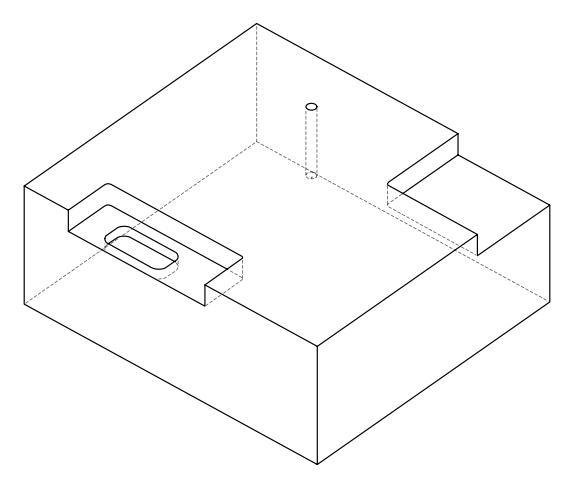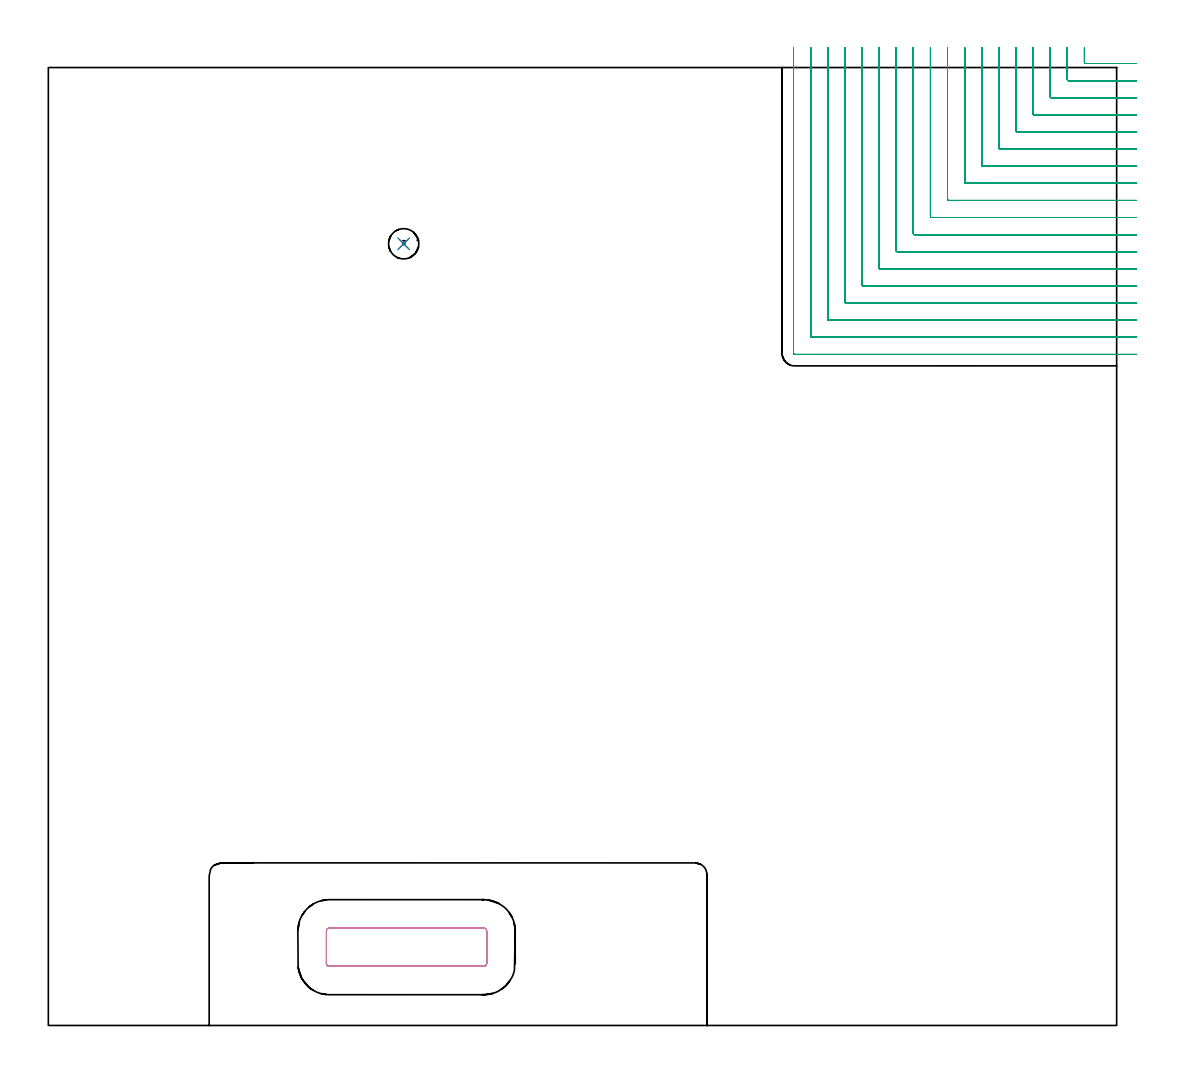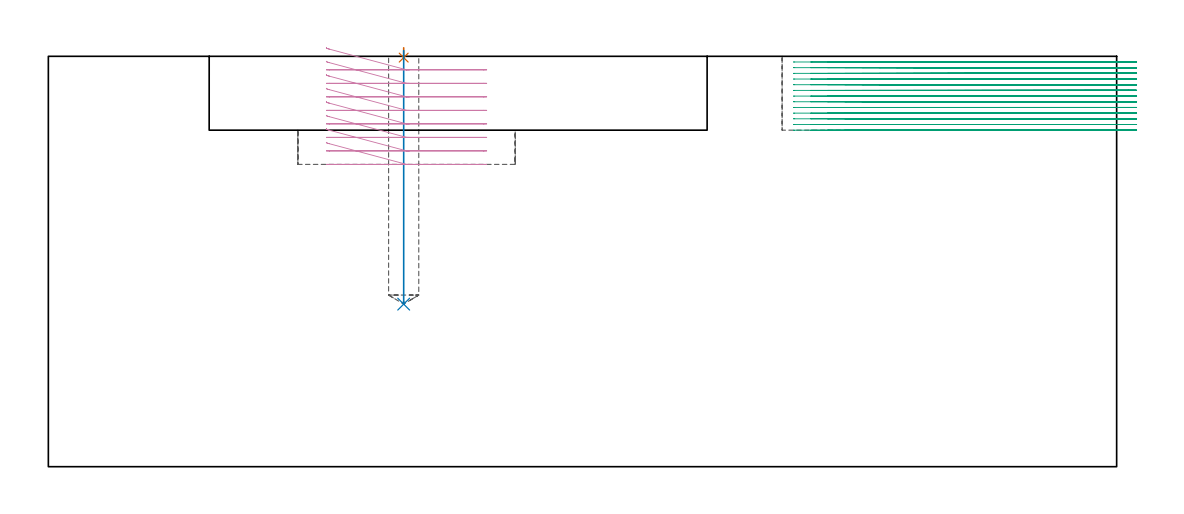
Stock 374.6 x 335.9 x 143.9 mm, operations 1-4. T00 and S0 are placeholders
(PLAN: 5 operations, 4 tool changes, 154.8 min)
(1 SPOT_DRILL | STEP1POCKET | NXT0321_9005460120000 | 0.03 min | 3 mm3)
(2 DRILL_BLIND_HOLE_INTO_CENTER | STEP1POCKET | UGT0301_501 | 0.36 min | 7449 mm3)
(3 MILL_CORNER_NOTCH_RECTANGULAR | CORNER_NOTCH_RECTANGULAR | NXT0201_009 | Follow Part, ap 2, ae 75% | 64.89 min | 317684 mm3)
(4 MILL_RECTANGULAR_POCKET | POCKET_RECTANGULAR_STRAIGHT | UGT0201_104 | Follow Part, ap 5, ae 75% | 3.2 min | 92270 mm3)
(5 MILL_SLOT | SLOT_PARTIAL_RECTANGULAR | NXT0201_009 | Follow Part, ap 2, ae 75% | 86.37 min | 194511 mm3)
(TOOL NXT0321_9005460120000 | NC Spot Drill, 142deg, 12mm, Carbide, Uncoated | D12 PA142 FL30 Z2)
(TOOL UGT0301_501 | Carbide Drill 10.6 mm | D10.6 PA118 FL87 Z2)
(TOOL NXT0201_009 | ENDMILL 8mm [2P460-0800-NA 1630] | D8 FL26 Z6)
(TOOL UGT0201_104 | End Mill 20 mm | D20 FL22 Z2)
(OP 1 SPOT_DRILL)
G17 G21 G94 G90
T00 M6
G54
G17 G0 G90 X124.6 Y274.1 S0 M3
G43 Z153.9 H0
G94 G81 G98 Z143.444 F250. R146.9
G80
M5
M2
(OP 2 DRILL_BLIND_HOLE_INTO_CENTER)
G17 G21 G94 G90
T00 M6
G54
G17 G0 G90 X124.6 Y274.1 S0 M3
G43 Z153.9 H0
G94 G81 G98 Z57. F250. R145.9
G80
M5
M2
(OP 3 MILL_CORNER_NOTCH_RECTANGULAR)
G17 G21 G94 G90
T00 M6
G54
G17 G0 G90 X363.3 Y342.9 S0 M3
G43 Z153.9 H1
Z141.908
G94 G1 Y339.9 F250.
Y337.694 F500.
G3 X363.694 Y337.3 R0.4
G1 X378.347
X381.347 F250.
G0 Z153.9
X357.3 Y342.9
Z141.908
G1 Y339.9
Y331.694 F500.
G3 X357.694 Y331.3 R0.4
G1 X378.6
X381.6 F250.
G0 Z153.9
X351.3 Y342.9
Z141.908
G1 Y339.9
Y325.694 F500.
G3 X351.694 Y325.3 R0.4
G1 X378.6
X381.6 F250.
G0 Z153.9
X345.3 Y342.9
Z141.908
G1 Y339.9
Y319.694 F500.
G3 X345.694 Y319.3 R0.4
G1 X378.6
X381.6 F250.
G0 Z153.9
X339.3 Y342.9
Z141.908
G1 Y339.9
Y313.694 F500.
G3 X339.694 Y313.3 R0.4
G1 X378.6
X381.6 F250.
G0 Z153.9
X333.3 Y342.9
Z141.908
G1 Y339.9
Y307.695 F500.
G3 X333.695 Y307.3 R0.4
G1 X378.6
X381.6 F250.
G0 Z153.9
X327.3 Y342.9
Z141.908
G1 Y339.9
Y301.695 F500.
G3 X327.695 Y301.3 R0.4
G1 X378.6
X381.6 F250.
G0 Z153.9
X321.3 Y342.9
Z141.908
G1 Y339.9
Y295.695 F500.
G3 X321.695 Y295.3 R0.4
G1 X378.6
X381.6 F250.
G0 Z153.9
X315.3 Y342.9
Z141.908
G1 Y339.9
Y289.695 F500.
G3 X315.695 Y289.3 R0.4
G1 X378.6
X381.6 F250.
G0 Z153.9
X309.3 Y342.9
Z141.908
G1 Y339.9
Y283.696 F500.
G3 X309.696 Y283.3 R0.4
G1 X378.6
X381.6 F250.
G0 Z153.9
X303.3 Y342.9
Z141.908
G1 Y339.9
Y277.696 F500.
G3 X303.696 Y277.3 R0.4
G1 X378.6
X381.6 F250.
G0 Z153.9
X297.3 Y342.9
Z141.908
G1 Y339.9
Y271.696 F500.
G3 X297.696 Y271.3 R0.4
G1 X378.6
X381.6 F250.
G0 Z153.9
X291.3 Y342.9
Z141.908
G1 Y339.9
Y265.696 F500.
G3 X291.696 Y265.3 R0.4
G1 X378.6
X381.6 F250.
G0 Z153.9
X285.3 Y342.9
Z141.908
G1 Y339.9
Y259.696 F500.
G3 X285.696 Y259.3 R0.4
G1 X378.6
X381.6 F250.
G0 Z153.9
X279.3 Y342.9
Z141.908
G1 Y339.9
Y253.697 F500.
G3 X279.697 Y253.3 R0.4
G1 X378.6
X381.6 F250.
G0 Z153.9
X273.3 Y342.9
Z141.908
G1 Y339.9
Y247.697 F500.
G3 X273.697 Y247.3 R0.4
G1 X378.6
X381.6 F250.
G0 Z153.9
X267.3 Y342.9
Z141.908
G1 Y339.9
Y241.697 F500.
G3 X267.697 Y241.3 R0.4
G1 X378.6
X381.6 F250.
G0 Z153.9
X261.3 Y342.9
Z141.908
G1 Y339.9
Y235.697 F500.
G3 X261.697 Y235.3 R0.4
G1 X378.6
X381.6 F250.
G0 Z153.9
X363.3 Y342.9
Z139.915
G1 Y339.9
Y337.694 F500.
G3 X363.694 Y337.3 R0.4
G1 X378.347
X381.347 F250.
G0 Z153.9
X357.3 Y342.9
Z139.915
G1 Y339.9
Y331.694 F500.
G3 X357.694 Y331.3 R0.4
G1 X378.6
X381.6 F250.
G0 Z153.9
X351.3 Y342.9
Z139.915
G1 Y339.9
Y325.694 F500.
G3 X351.694 Y325.3 R0.4
G1 X378.6
X381.6 F250.
G0 Z153.9
X345.3 Y342.9
Z139.915
G1 Y339.9
Y319.694 F500.
G3 X345.694 Y319.3 R0.4
G1 X378.6
X381.6 F250.
G0 Z153.9
X339.3 Y342.9
Z139.915
G1 Y339.9
Y313.695 F500.
G3 X339.695 Y313.3 R0.4
G1 X378.6
X381.6 F250.
G0 Z153.9
X333.3 Y342.9
Z139.915
G1 Y339.9
Y307.695 F500.
G3 X333.695 Y307.3 R0.4
G1 X378.6
X381.6 F250.
G0 Z153.9
X327.3 Y342.9
Z139.915
G1 Y339.9
Y301.695 F500.
G3 X327.695 Y301.3 R0.4
G1 X378.6
X381.6 F250.
G0 Z153.9
X321.3 Y342.9
Z139.915
G1 Y339.9
Y295.695 F500.
G3 X321.695 Y295.3 R0.4
G1 X378.6
X381.6 F250.
G0 Z153.9
X315.3 Y342.9
Z139.915
G1 Y339.9
Y289.695 F500.
G3 X315.695 Y289.3 R0.4
G1 X378.6
X381.6 F250.
G0 Z153.9
X309.3 Y342.9
Z139.915
G1 Y339.9
Y283.696 F500.
G3 X309.696 Y283.3 R0.4
G1 X378.6
X381.6 F250.
G0 Z153.9
X303.3 Y342.9
Z139.915
G1 Y339.9
Y277.696 F500.
G3 X303.696 Y277.3 R0.4
G1 X378.6
X381.6 F250.
G0 Z153.9
X297.3 Y342.9
Z139.915
G1 Y339.9
Y271.696 F500.
G3 X297.696 Y271.3 R0.4
G1 X378.6
X381.6 F250.
G0 Z153.9
X291.3 Y342.9
Z139.915
G1 Y339.9
Y265.696 F500.
G3 X291.696 Y265.3 R0.4
G1 X378.6
X381.6 F250.
G0 Z153.9
X285.3 Y342.9
Z139.915
G1 Y339.9
Y259.697 F500.
G3 X285.697 Y259.3 R0.4
G1 X378.6
X381.6 F250.
G0 Z153.9
X279.3 Y342.9
Z139.915
G1 Y339.9
Y253.697 F500.
G3 X279.697 Y253.3 R0.4
G1 X378.6
X381.6 F250.
G0 Z153.9
X273.3 Y342.9
Z139.915
G1 Y339.9
Y247.697 F500.
G3 X273.697 Y247.3 R0.4
G1 X378.6
X381.6 F250.
G0 Z153.9
X267.3 Y342.9
Z139.915
G1 Y339.9
Y241.697 F500.
G3 X267.697 Y241.3 R0.4
G1 X378.6
X381.6 F250.
G0 Z153.9
X261.3 Y342.9
Z139.915
G1 Y339.9
Y235.697 F500.
G3 X261.697 Y235.3 R0.4
G1 X378.6
X381.6 F250.
G0 Z153.9
X363.3 Y342.9
Z137.923
G1 Y339.9
Y337.694 F500.
G3 X363.694 Y337.3 R0.4
G1 X378.347
X381.347 F250.
G0 Z153.9
X357.3 Y342.9
Z137.923
G1 Y339.9
Y331.694 F500.
G3 X357.694 Y331.3 R0.4
G1 X378.6
X381.6 F250.
G0 Z153.9
X351.3 Y342.9
Z137.923
G1 Y339.9
Y325.694 F500.
G3 X351.694 Y325.3 R0.4
G1 X378.6
X381.6 F250.
G0 Z153.9
X345.3 Y342.9
Z137.923
G1 Y339.9
Y319.694 F500.
G3 X345.694 Y319.3 R0.4
G1 X378.6
X381.6 F250.
G0 Z153.9
X339.3 Y342.9
Z137.923
G1 Y339.9
Y313.695 F500.
G3 X339.695 Y313.3 R0.4
G1 X378.6
X381.6 F250.
G0 Z153.9
X333.3 Y342.9
Z137.923
G1 Y339.9
Y307.695 F500.
G3 X333.695 Y307.3 R0.4
G1 X378.6
X381.6 F250.
G0 Z153.9
X327.3 Y342.9
Z137.923
G1 Y339.9
Y301.695 F500.
G3 X327.695 Y301.3 R0.4
G1 X378.6
X381.6 F250.
G0 Z153.9
X321.3 Y342.9
Z137.923
G1 Y339.9
Y295.695 F500.
G3 X321.695 Y295.3 R0.4
G1 X378.6
X381.6 F250.
G0 Z153.9
X315.3 Y342.9
Z137.923
G1 Y339.9
Y289.695 F500.
G3 X315.695 Y289.3 R0.4
G1 X378.6
X381.6 F250.
G0 Z153.9
X309.3 Y342.9
Z137.923
G1 Y339.9
Y283.696 F500.
G3 X309.696 Y283.3 R0.4
G1 X378.6
X381.6 F250.
G0 Z153.9
X303.3 Y342.9
Z137.923
G1 Y339.9
Y277.696 F500.
G3 X303.696 Y277.3 R0.4
G1 X378.6
X381.6 F250.
G0 Z153.9
X297.3 Y342.9
Z137.923
G1 Y339.9
Y271.696 F500.
G3 X297.696 Y271.3 R0.4
G1 X378.6
X381.6 F250.
G0 Z153.9
X291.3 Y342.9
Z137.923
G1 Y339.9
Y265.696 F500.
G3 X291.696 Y265.3 R0.4
G1 X378.6
X381.6 F250.
G0 Z153.9
X285.3 Y342.9
Z137.923
G1 Y339.9
Y259.697 F500.
G3 X285.697 Y259.3 R0.4
G1 X378.6
X381.6 F250.
G0 Z153.9
X279.3 Y342.9
Z137.923
G1 Y339.9
Y253.697 F500.
G3 X279.697 Y253.3 R0.4
G1 X378.6
X381.6 F250.
G0 Z153.9
X273.3 Y342.9
Z137.923
G1 Y339.9
Y247.697 F500.
G3 X273.697 Y247.3 R0.4
G1 X378.6
X381.6 F250.
G0 Z153.9
X267.3 Y342.9
Z137.923
G1 Y339.9
Y241.697 F500.
G3 X267.697 Y241.3 R0.4
G1 X378.6
X381.6 F250.
G0 Z153.9
X261.3 Y342.9
Z137.923
G1 Y339.9
Y235.697 F500.
G3 X261.697 Y235.3 R0.4
G1 X378.6
X381.6 F250.
G0 Z153.9
X363.3 Y342.9
Z135.931
G1 Y339.9
Y337.694 F500.
G3 X363.694 Y337.3 R0.4
G1 X378.347
X381.347 F250.
G0 Z153.9
X357.3 Y342.9
Z135.931
G1 Y339.9
Y331.694 F500.
G3 X357.694 Y331.3 R0.4
G1 X378.6
X381.6 F250.
G0 Z153.9
X351.3 Y342.9
Z135.931
G1 Y339.9
Y325.694 F500.
G3 X351.694 Y325.3 R0.4
G1 X378.6
X381.6 F250.
G0 Z153.9
X345.3 Y342.9
Z135.931
G1 Y339.9
Y319.694 F500.
G3 X345.694 Y319.3 R0.4
G1 X378.6
X381.6 F250.
G0 Z153.9
X339.3 Y342.9
Z135.931
G1 Y339.9
Y313.695 F500.
G3 X339.695 Y313.3 R0.4
G1 X378.6
X381.6 F250.
G0 Z153.9
X333.3 Y342.9
Z135.931
G1 Y339.9
Y307.695 F500.
G3 X333.695 Y307.3 R0.4
G1 X378.6
X381.6 F250.
G0 Z153.9
X327.3 Y342.9
Z135.931
G1 Y339.9
Y301.695 F500.
G3 X327.695 Y301.3 R0.4
G1 X378.6
X381.6 F250.
G0 Z153.9
X321.3 Y342.9
Z135.931
G1 Y339.9
Y295.695 F500.
G3 X321.695 Y295.3 R0.4
G1 X378.6
X381.6 F250.
G0 Z153.9
X315.3 Y342.9
Z135.931
G1 Y339.9
Y289.695 F500.
G3 X315.695 Y289.3 R0.4
G1 X378.6
X381.6 F250.
G0 Z153.9
X309.3 Y342.9
Z135.931
G1 Y339.9
Y283.696 F500.
G3 X309.696 Y283.3 R0.4
G1 X378.6
X381.6 F250.
G0 Z153.9
X303.3 Y342.9
Z135.931
G1 Y339.9
Y277.696 F500.
G3 X303.696 Y277.3 R0.4
G1 X378.6
X381.6 F250.
G0 Z153.9
X297.3 Y342.9
Z135.931
G1 Y339.9
Y271.696 F500.
G3 X297.696 Y271.3 R0.4
G1 X378.6
X381.6 F250.
G0 Z153.9
X291.3 Y342.9
Z135.931
G1 Y339.9
Y265.696 F500.
G3 X291.696 Y265.3 R0.4
G1 X378.6
X381.6 F250.
G0 Z153.9
X285.3 Y342.9
Z135.931
G1 Y339.9
Y259.697 F500.
G3 X285.697 Y259.3 R0.4
G1 X378.6
X381.6 F250.
G0 Z153.9
X279.3 Y342.9
Z135.931
G1 Y339.9
Y253.697 F500.
G3 X279.697 Y253.3 R0.4
G1 X378.6
X381.6 F250.
G0 Z153.9
X273.3 Y342.9
Z135.931
G1 Y339.9
Y247.697 F500.
G3 X273.697 Y247.3 R0.4
G1 X378.6
X381.6 F250.
G0 Z153.9
X267.3 Y342.9
Z135.931
G1 Y339.9
Y241.697 F500.
G3 X267.697 Y241.3 R0.4
G1 X378.6
X381.6 F250.
G0 Z153.9
X261.3 Y342.9
Z135.931
G1 Y339.9
Y235.697 F500.
G3 X261.697 Y235.3 R0.4
G1 X378.6
X381.6 F250.
G0 Z153.9
X363.3 Y342.9
Z133.938
G1 Y339.9
Y337.694 F500.
G3 X363.694 Y337.3 R0.4
G1 X378.347
X381.347 F250.
G0 Z153.9
X357.3 Y342.9
Z133.938
G1 Y339.9
Y331.694 F500.
G3 X357.694 Y331.3 R0.4
G1 X378.6
X381.6 F250.
G0 Z153.9
X351.3 Y342.9
Z133.938
G1 Y339.9
Y325.694 F500.
G3 X351.694 Y325.3 R0.4
G1 X378.6
X381.6 F250.
G0 Z153.9
X345.3 Y342.9
Z133.938
G1 Y339.9
Y319.694 F500.
G3 X345.694 Y319.3 R0.4
G1 X378.6
X381.6 F250.
G0 Z153.9
X339.3 Y342.9
Z133.938
G1 Y339.9
Y313.695 F500.
G3 X339.695 Y313.3 R0.4
G1 X378.6
X381.6 F250.
G0 Z153.9
X333.3 Y342.9
Z133.938
G1 Y339.9
Y307.695 F500.
G3 X333.695 Y307.3 R0.4
G1 X378.6
X381.6 F250.
G0 Z153.9
X327.3 Y342.9
Z133.938
G1 Y339.9
Y301.695 F500.
G3 X327.695 Y301.3 R0.4
G1 X378.6
X381.6 F250.
G0 Z153.9
X321.3 Y342.9
Z133.938
G1 Y339.9
Y295.695 F500.
G3 X321.695 Y295.3 R0.4
G1 X378.6
X381.6 F250.
G0 Z153.9
X315.3 Y342.9
Z133.938
G1 Y339.9
Y289.695 F500.
G3 X315.695 Y289.3 R0.4
G1 X378.6
X381.6 F250.
G0 Z153.9
X309.3 Y342.9
Z133.938
G1 Y339.9
Y283.696 F500.
G3 X309.696 Y283.3 R0.4
G1 X378.6
X381.6 F250.
G0 Z153.9
X303.3 Y342.9
Z133.938
G1 Y339.9
Y277.696 F500.
G3 X303.696 Y277.3 R0.4
G1 X378.6
X381.6 F250.
G0 Z153.9
X297.3 Y342.9
Z133.938
G1 Y339.9
Y271.696 F500.
G3 X297.696 Y271.3 R0.4
G1 X378.6
X381.6 F250.
G0 Z153.9
X291.3 Y342.9
Z133.938
G1 Y339.9
Y265.696 F500.
G3 X291.696 Y265.3 R0.4
G1 X378.6
X381.6 F250.
G0 Z153.9
X285.3 Y342.9
Z133.938
G1 Y339.9
Y259.697 F500.
G3 X285.697 Y259.3 R0.4
G1 X378.6
X381.6 F250.
G0 Z153.9
X279.3 Y342.9
Z133.938
G1 Y339.9
Y253.697 F500.
G3 X279.697 Y253.3 R0.4
G1 X378.6
X381.6 F250.
G0 Z153.9
X273.3 Y342.9
Z133.938
G1 Y339.9
Y247.697 F500.
G3 X273.697 Y247.3 R0.4
G1 X378.6
X381.6 F250.
G0 Z153.9
X267.3 Y342.9
Z133.938
G1 Y339.9
Y241.697 F500.
G3 X267.697 Y241.3 R0.4
G1 X378.6
X381.6 F250.
G0 Z153.9
X261.3 Y342.9
Z133.938
G1 Y339.9
Y235.697 F500.
G3 X261.697 Y235.3 R0.4
G1 X378.6
X381.6 F250.
G0 Z153.9
X363.3 Y342.9
Z131.946
G1 Y339.9
Y337.694 F500.
G3 X363.694 Y337.3 R0.4
G1 X378.347
X381.347 F250.
G0 Z153.9
X357.3 Y342.9
Z131.946
G1 Y339.9
Y331.694 F500.
G3 X357.694 Y331.3 R0.4
G1 X378.6
X381.6 F250.
G0 Z153.9
X351.3 Y342.9
Z131.946
G1 Y339.9
Y325.694 F500.
G3 X351.694 Y325.3 R0.4
G1 X378.6
X381.6 F250.
G0 Z153.9
X345.3 Y342.9
Z131.946
G1 Y339.9
Y319.694 F500.
G3 X345.694 Y319.3 R0.4
G1 X378.6
X381.6 F250.
G0 Z153.9
X339.3 Y342.9
Z131.946
G1 Y339.9
Y313.695 F500.
G3 X339.695 Y313.3 R0.4
G1 X378.6
X381.6 F250.
G0 Z153.9
X333.3 Y342.9
Z131.946
G1 Y339.9
Y307.695 F500.
G3 X333.695 Y307.3 R0.4
G1 X378.6
X381.6 F250.
G0 Z153.9
X327.3 Y342.9
Z131.946
G1 Y339.9
Y301.695 F500.
G3 X327.695 Y301.3 R0.4
G1 X378.6
X381.6 F250.
G0 Z153.9
X321.3 Y342.9
Z131.946
G1 Y339.9
Y295.695 F500.
G3 X321.695 Y295.3 R0.4
G1 X378.6
X381.6 F250.
G0 Z153.9
X315.3 Y342.9
Z131.946
G1 Y339.9
Y289.695 F500.
G3 X315.695 Y289.3 R0.4
G1 X378.6
X381.6 F250.
G0 Z153.9
X309.3 Y342.9
Z131.946
G1 Y339.9
Y283.696 F500.
G3 X309.696 Y283.3 R0.4
G1 X378.6
X381.6 F250.
G0 Z153.9
X303.3 Y342.9
Z131.946
G1 Y339.9
Y277.696 F500.
G3 X303.696 Y277.3 R0.4
G1 X378.6
X381.6 F250.
G0 Z153.9
X297.3 Y342.9
Z131.946
G1 Y339.9
Y271.696 F500.
G3 X297.696 Y271.3 R0.4
G1 X378.6
X381.6 F250.
G0 Z153.9
X291.3 Y342.9
Z131.946
G1 Y339.9
Y265.696 F500.
G3 X291.696 Y265.3 R0.4
G1 X378.6
X381.6 F250.
G0 Z153.9
X285.3 Y342.9
Z131.946
G1 Y339.9
Y259.697 F500.
G3 X285.697 Y259.3 R0.4
G1 X378.6
X381.6 F250.
G0 Z153.9
X279.3 Y342.9
Z131.946
G1 Y339.9
Y253.697 F500.
G3 X279.697 Y253.3 R0.4
G1 X378.6
X381.6 F250.
G0 Z153.9
X273.3 Y342.9
Z131.946
G1 Y339.9
Y247.697 F500.
G3 X273.697 Y247.3 R0.4
G1 X378.6
X381.6 F250.
G0 Z153.9
X267.3 Y342.9
Z131.946
G1 Y339.9
Y241.697 F500.
G3 X267.697 Y241.3 R0.4
G1 X378.6
X381.6 F250.
G0 Z153.9
X261.3 Y342.9
Z131.946
G1 Y339.9
Y235.697 F500.
G3 X261.697 Y235.3 R0.4
G1 X378.6
X381.6 F250.
G0 Z153.9
X363.3 Y342.9
Z129.954
G1 Y339.9
Y337.694 F500.
G3 X363.694 Y337.3 R0.4
G1 X378.347
X381.347 F250.
G0 Z153.9
X357.3 Y342.9
Z129.954
G1 Y339.9
Y331.694 F500.
G3 X357.694 Y331.3 R0.4
G1 X378.6
X381.6 F250.
G0 Z153.9
X351.3 Y342.9
Z129.954
G1 Y339.9
Y325.694 F500.
G3 X351.694 Y325.3 R0.4
G1 X378.6
X381.6 F250.
G0 Z153.9
X345.3 Y342.9
Z129.954
G1 Y339.9
Y319.694 F500.
G3 X345.694 Y319.3 R0.4
G1 X378.6
X381.6 F250.
G0 Z153.9
X339.3 Y342.9
Z129.954
G1 Y339.9
Y313.695 F500.
G3 X339.695 Y313.3 R0.4
G1 X378.6
X381.6 F250.
G0 Z153.9
X333.3 Y342.9
Z129.954
G1 Y339.9
Y307.695 F500.
G3 X333.695 Y307.3 R0.4
G1 X378.6
X381.6 F250.
G0 Z153.9
X327.3 Y342.9
Z129.954
G1 Y339.9
Y301.695 F500.
G3 X327.695 Y301.3 R0.4
G1 X378.6
X381.6 F250.
G0 Z153.9
X321.3 Y342.9
Z129.954
G1 Y339.9
Y295.695 F500.
G3 X321.695 Y295.3 R0.4
G1 X378.6
X381.6 F250.
G0 Z153.9
X315.3 Y342.9
Z129.954
G1 Y339.9
Y289.695 F500.
G3 X315.695 Y289.3 R0.4
G1 X378.6
X381.6 F250.
G0 Z153.9
X309.3 Y342.9
Z129.954
G1 Y339.9
Y283.696 F500.
G3 X309.696 Y283.3 R0.4
G1 X378.6
X381.6 F250.
G0 Z153.9
X303.3 Y342.9
Z129.954
G1 Y339.9
Y277.696 F500.
G3 X303.696 Y277.3 R0.4
G1 X378.6
X381.6 F250.
G0 Z153.9
X297.3 Y342.9
Z129.954
G1 Y339.9
Y271.696 F500.
G3 X297.696 Y271.3 R0.4
G1 X378.6
X381.6 F250.
G0 Z153.9
X291.3 Y342.9
Z129.954
G1 Y339.9
Y265.696 F500.
G3 X291.696 Y265.3 R0.4
G1 X378.6
X381.6 F250.
G0 Z153.9
X285.3 Y342.9
Z129.954
G1 Y339.9
Y259.697 F500.
G3 X285.697 Y259.3 R0.4
G1 X378.6
X381.6 F250.
G0 Z153.9
X279.3 Y342.9
Z129.954
G1 Y339.9
Y253.697 F500.
G3 X279.697 Y253.3 R0.4
G1 X378.6
X381.6 F250.
G0 Z153.9
X273.3 Y342.9
Z129.954
G1 Y339.9
Y247.697 F500.
G3 X273.697 Y247.3 R0.4
G1 X378.6
X381.6 F250.
G0 Z153.9
X267.3 Y342.9
Z129.954
G1 Y339.9
Y241.697 F500.
G3 X267.697 Y241.3 R0.4
G1 X378.6
X381.6 F250.
G0 Z153.9
X261.3 Y342.9
Z129.954
G1 Y339.9
Y235.697 F500.
G3 X261.697 Y235.3 R0.4
G1 X378.6
X381.6 F250.
G0 Z153.9
X363.3 Y342.9
Z127.962
G1 Y339.9
Y337.694 F500.
G3 X363.694 Y337.3 R0.4
G1 X378.347
X381.347 F250.
G0 Z153.9
X357.3 Y342.9
Z127.962
G1 Y339.9
Y331.694 F500.
G3 X357.694 Y331.3 R0.4
G1 X378.6
X381.6 F250.
G0 Z153.9
X351.3 Y342.9
Z127.962
G1 Y339.9
Y325.694 F500.
G3 X351.694 Y325.3 R0.4
G1 X378.6
X381.6 F250.
G0 Z153.9
X345.3 Y342.9
Z127.962
G1 Y339.9
Y319.694 F500.
G3 X345.694 Y319.3 R0.4
G1 X378.6
X381.6 F250.
G0 Z153.9
X339.3 Y342.9
Z127.962
G1 Y339.9
Y313.695 F500.
G3 X339.695 Y313.3 R0.4
G1 X378.6
X381.6 F250.
G0 Z153.9
X333.3 Y342.9
Z127.962
G1 Y339.9
Y307.695 F500.
G3 X333.695 Y307.3 R0.4
G1 X378.6
X381.6 F250.
G0 Z153.9
X327.3 Y342.9
Z127.962
G1 Y339.9
Y301.695 F500.
G3 X327.695 Y301.3 R0.4
G1 X378.6
X381.6 F250.
G0 Z153.9
X321.3 Y342.9
Z127.962
G1 Y339.9
Y295.695 F500.
G3 X321.695 Y295.3 R0.4
G1 X378.6
X381.6 F250.
G0 Z153.9
X315.3 Y342.9
Z127.962
G1 Y339.9
Y289.695 F500.
G3 X315.695 Y289.3 R0.4
G1 X378.6
X381.6 F250.
G0 Z153.9
X309.3 Y342.9
Z127.962
G1 Y339.9
Y283.696 F500.
G3 X309.696 Y283.3 R0.4
G1 X378.6
X381.6 F250.
G0 Z153.9
X303.3 Y342.9
Z127.962
G1 Y339.9
Y277.696 F500.
G3 X303.696 Y277.3 R0.4
G1 X378.6
X381.6 F250.
G0 Z153.9
X297.3 Y342.9
Z127.962
G1 Y339.9
Y271.696 F500.
G3 X297.696 Y271.3 R0.4
G1 X378.6
X381.6 F250.
G0 Z153.9
X291.3 Y342.9
Z127.962
G1 Y339.9
Y265.696 F500.
G3 X291.696 Y265.3 R0.4
G1 X378.6
X381.6 F250.
G0 Z153.9
X285.3 Y342.9
Z127.962
G1 Y339.9
Y259.697 F500.
G3 X285.697 Y259.3 R0.4
G1 X378.6
X381.6 F250.
G0 Z153.9
X279.3 Y342.9
Z127.962
G1 Y339.9
Y253.697 F500.
G3 X279.697 Y253.3 R0.4
G1 X378.6
X381.6 F250.
G0 Z153.9
X273.3 Y342.9
Z127.962
G1 Y339.9
Y247.697 F500.
G3 X273.697 Y247.3 R0.4
G1 X378.6
X381.6 F250.
G0 Z153.9
X267.3 Y342.9
Z127.962
G1 Y339.9
Y241.697 F500.
G3 X267.697 Y241.3 R0.4
G1 X378.6
X381.6 F250.
G0 Z153.9
X261.3 Y342.9
Z127.962
G1 Y339.9
Y235.697 F500.
G3 X261.697 Y235.3 R0.4
G1 X378.6
X381.6 F250.
G0 Z153.9
X363.3 Y342.9
Z125.969
G1 Y339.9
Y337.694 F500.
G3 X363.694 Y337.3 R0.4
G1 X378.347
X381.347 F250.
G0 Z153.9
X357.3 Y342.9
Z125.969
G1 Y339.9
Y331.694 F500.
G3 X357.694 Y331.3 R0.4
G1 X378.6
X381.6 F250.
G0 Z153.9
X351.3 Y342.9
Z125.969
G1 Y339.9
Y325.694 F500.
G3 X351.694 Y325.3 R0.4
G1 X378.6
X381.6 F250.
G0 Z153.9
X345.3 Y342.9
Z125.969
G1 Y339.9
Y319.694 F500.
G3 X345.694 Y319.3 R0.4
G1 X378.6
X381.6 F250.
G0 Z153.9
X339.3 Y342.9
Z125.969
G1 Y339.9
Y313.695 F500.
G3 X339.695 Y313.3 R0.4
G1 X378.6
X381.6 F250.
G0 Z153.9
X333.3 Y342.9
Z125.969
G1 Y339.9
Y307.695 F500.
G3 X333.695 Y307.3 R0.4
G1 X378.6
X381.6 F250.
G0 Z153.9
X327.3 Y342.9
Z125.969
G1 Y339.9
Y301.695 F500.
G3 X327.695 Y301.3 R0.4
G1 X378.6
X381.6 F250.
G0 Z153.9
X321.3 Y342.9
Z125.969
G1 Y339.9
Y295.695 F500.
G3 X321.695 Y295.3 R0.4
G1 X378.6
X381.6 F250.
G0 Z153.9
X315.3 Y342.9
Z125.969
G1 Y339.9
Y289.695 F500.
G3 X315.695 Y289.3 R0.4
G1 X378.6
X381.6 F250.
G0 Z153.9
X309.3 Y342.9
Z125.969
G1 Y339.9
Y283.696 F500.
G3 X309.696 Y283.3 R0.4
G1 X378.6
X381.6 F250.
G0 Z153.9
X303.3 Y342.9
Z125.969
G1 Y339.9
Y277.696 F500.
G3 X303.696 Y277.3 R0.4
G1 X378.6
X381.6 F250.
G0 Z153.9
X297.3 Y342.9
Z125.969
G1 Y339.9
Y271.696 F500.
G3 X297.696 Y271.3 R0.4
G1 X378.6
X381.6 F250.
G0 Z153.9
X291.3 Y342.9
Z125.969
G1 Y339.9
Y265.696 F500.
G3 X291.696 Y265.3 R0.4
G1 X378.6
X381.6 F250.
G0 Z153.9
X285.3 Y342.9
Z125.969
G1 Y339.9
Y259.697 F500.
G3 X285.697 Y259.3 R0.4
G1 X378.6
X381.6 F250.
G0 Z153.9
X279.3 Y342.9
Z125.969
G1 Y339.9
Y253.697 F500.
G3 X279.697 Y253.3 R0.4
G1 X378.6
X381.6 F250.
G0 Z153.9
X273.3 Y342.9
Z125.969
G1 Y339.9
Y247.697 F500.
G3 X273.697 Y247.3 R0.4
G1 X378.6
X381.6 F250.
G0 Z153.9
X267.3 Y342.9
Z125.969
G1 Y339.9
Y241.697 F500.
G3 X267.697 Y241.3 R0.4
G1 X378.6
X381.6 F250.
G0 Z153.9
X261.3 Y342.9
Z125.969
G1 Y339.9
Y235.697 F500.
G3 X261.697 Y235.3 R0.4
G1 X378.6
X381.6 F250.
G0 Z153.9
X363.3 Y342.9
Z123.977
G1 Y339.9
Y337.694 F500.
G3 X363.694 Y337.3 R0.4
G1 X378.347
X381.347 F250.
G0 Z153.9
X357.3 Y342.9
Z123.977
G1 Y339.9
Y331.694 F500.
G3 X357.694 Y331.3 R0.4
G1 X378.6
X381.6 F250.
G0 Z153.9
X351.3 Y342.9
Z123.977
G1 Y339.9
Y325.694 F500.
G3 X351.694 Y325.3 R0.4
G1 X378.6
X381.6 F250.
G0 Z153.9
X345.3 Y342.9
Z123.977
G1 Y339.9
Y319.694 F500.
G3 X345.694 Y319.3 R0.4
G1 X378.6
X381.6 F250.
G0 Z153.9
X339.3 Y342.9
Z123.977
G1 Y339.9
Y313.695 F500.
G3 X339.695 Y313.3 R0.4
G1 X378.6
X381.6 F250.
G0 Z153.9
X333.3 Y342.9
Z123.977
G1 Y339.9
Y307.695 F500.
G3 X333.695 Y307.3 R0.4
G1 X378.6
X381.6 F250.
G0 Z153.9
X327.3 Y342.9
Z123.977
G1 Y339.9
Y301.695 F500.
G3 X327.695 Y301.3 R0.4
G1 X378.6
X381.6 F250.
G0 Z153.9
X321.3 Y342.9
Z123.977
G1 Y339.9
Y295.695 F500.
G3 X321.695 Y295.3 R0.4
G1 X378.6
X381.6 F250.
G0 Z153.9
X315.3 Y342.9
Z123.977
G1 Y339.9
Y289.695 F500.
G3 X315.695 Y289.3 R0.4
G1 X378.6
X381.6 F250.
G0 Z153.9
X309.3 Y342.9
Z123.977
G1 Y339.9
Y283.696 F500.
G3 X309.696 Y283.3 R0.4
G1 X378.6
X381.6 F250.
G0 Z153.9
X303.3 Y342.9
Z123.977
G1 Y339.9
Y277.696 F500.
G3 X303.696 Y277.3 R0.4
G1 X378.6
X381.6 F250.
G0 Z153.9
X297.3 Y342.9
Z123.977
G1 Y339.9
Y271.696 F500.
G3 X297.696 Y271.3 R0.4
G1 X378.6
X381.6 F250.
G0 Z153.9
X291.3 Y342.9
Z123.977
G1 Y339.9
Y265.696 F500.
G3 X291.696 Y265.3 R0.4
G1 X378.6
X381.6 F250.
G0 Z153.9
X285.3 Y342.9
Z123.977
G1 Y339.9
Y259.697 F500.
G3 X285.697 Y259.3 R0.4
G1 X378.6
X381.6 F250.
G0 Z153.9
X279.3 Y342.9
Z123.977
G1 Y339.9
Y253.697 F500.
G3 X279.697 Y253.3 R0.4
G1 X378.6
X381.6 F250.
G0 Z153.9
X273.3 Y342.9
Z123.977
G1 Y339.9
Y247.697 F500.
G3 X273.697 Y247.3 R0.4
G1 X378.6
X381.6 F250.
G0 Z153.9
X267.3 Y342.9
Z123.977
G1 Y339.9
Y241.697 F500.
G3 X267.697 Y241.3 R0.4
G1 X378.6
X381.6 F250.
G0 Z153.9
X261.3 Y342.9
Z123.977
G1 Y339.9
Y235.697 F500.
G3 X261.697 Y235.3 R0.4
G1 X378.6
X381.6 F250.
G0 Z153.9
X363.3 Y342.9
Z121.985
G1 Y339.9
Y337.694 F500.
G3 X363.694 Y337.3 R0.4
G1 X378.347
X381.347 F250.
G0 Z153.9
X357.3 Y342.9
Z121.985
G1 Y339.9
Y331.694 F500.
G3 X357.694 Y331.3 R0.4
G1 X378.6
X381.6 F250.
G0 Z153.9
X351.3 Y342.9
Z121.985
G1 Y339.9
Y325.694 F500.
G3 X351.694 Y325.3 R0.4
G1 X378.6
X381.6 F250.
G0 Z153.9
X345.3 Y342.9
Z121.985
G1 Y339.9
Y319.694 F500.
G3 X345.694 Y319.3 R0.4
G1 X378.6
X381.6 F250.
G0 Z153.9
X339.3 Y342.9
Z121.985
G1 Y339.9
Y313.695 F500.
G3 X339.695 Y313.3 R0.4
G1 X378.6
X381.6 F250.
G0 Z153.9
X333.3 Y342.9
Z121.985
G1 Y339.9
Y307.695 F500.
G3 X333.695 Y307.3 R0.4
G1 X378.6
X381.6 F250.
G0 Z153.9
X327.3 Y342.9
Z121.985
G1 Y339.9
Y301.695 F500.
G3 X327.695 Y301.3 R0.4
G1 X378.6
X381.6 F250.
G0 Z153.9
X321.3 Y342.9
Z121.985
G1 Y339.9
Y295.695 F500.
G3 X321.695 Y295.3 R0.4
G1 X378.6
X381.6 F250.
G0 Z153.9
X315.3 Y342.9
Z121.985
G1 Y339.9
Y289.695 F500.
G3 X315.695 Y289.3 R0.4
G1 X378.6
X381.6 F250.
G0 Z153.9
X309.3 Y342.9
Z121.985
G1 Y339.9
Y283.696 F500.
G3 X309.696 Y283.3 R0.4
G1 X378.6
X381.6 F250.
G0 Z153.9
X303.3 Y342.9
Z121.985
G1 Y339.9
Y277.696 F500.
G3 X303.696 Y277.3 R0.4
G1 X378.6
X381.6 F250.
G0 Z153.9
X297.3 Y342.9
Z121.985
G1 Y339.9
Y271.696 F500.
G3 X297.696 Y271.3 R0.4
G1 X378.6
X381.6 F250.
G0 Z153.9
X291.3 Y342.9
Z121.985
G1 Y339.9
Y265.696 F500.
G3 X291.696 Y265.3 R0.4
G1 X378.6
X381.6 F250.
G0 Z153.9
X285.3 Y342.9
Z121.985
G1 Y339.9
Y259.697 F500.
G3 X285.697 Y259.3 R0.4
G1 X378.6
X381.6 F250.
G0 Z153.9
X279.3 Y342.9
Z121.985
G1 Y339.9
Y253.697 F500.
G3 X279.697 Y253.3 R0.4
G1 X378.6
X381.6 F250.
G0 Z153.9
X273.3 Y342.9
Z121.985
G1 Y339.9
Y247.697 F500.
G3 X273.697 Y247.3 R0.4
G1 X378.6
X381.6 F250.
G0 Z153.9
X267.3 Y342.9
Z121.985
G1 Y339.9
Y241.697 F500.
G3 X267.697 Y241.3 R0.4
G1 X378.6
X381.6 F250.
G0 Z153.9
X261.3 Y342.9
Z121.985
G1 Y339.9
Y235.697 F500.
G3 X261.697 Y235.3 R0.4
G1 X378.6
X381.6 F250.
G0 Z153.9
X363.3 Y342.9
Z119.992
G1 Y339.9
Y337.694 F500.
G3 X363.694 Y337.3 R0.4
G1 X378.347
X381.347 F250.
G0 Z153.9
X357.3 Y342.9
Z119.992
G1 Y339.9
Y331.694 F500.
G3 X357.694 Y331.3 R0.4
G1 X378.6
X381.6 F250.
G0 Z153.9
X351.3 Y342.9
Z119.992
G1 Y339.9
Y325.694 F500.
G3 X351.694 Y325.3 R0.4
G1 X378.6
X381.6 F250.
G0 Z153.9
X345.3 Y342.9
Z119.992
G1 Y339.9
Y319.694 F500.
G3 X345.694 Y319.3 R0.4
G1 X378.6
X381.6 F250.
G0 Z153.9
X339.3 Y342.9
Z119.992
G1 Y339.9
Y313.695 F500.
G3 X339.695 Y313.3 R0.4
G1 X378.6
X381.6 F250.
G0 Z153.9
X333.3 Y342.9
Z119.992
G1 Y339.9
Y307.695 F500.
G3 X333.695 Y307.3 R0.4
G1 X378.6
X381.6 F250.
G0 Z153.9
X327.3 Y342.9
Z119.992
G1 Y339.9
Y301.695 F500.
G3 X327.695 Y301.3 R0.4
G1 X378.6
X381.6 F250.
G0 Z153.9
X321.3 Y342.9
Z119.992
G1 Y339.9
Y295.695 F500.
G3 X321.695 Y295.3 R0.4
G1 X378.6
X381.6 F250.
G0 Z153.9
X315.3 Y342.9
Z119.992
G1 Y339.9
Y289.695 F500.
G3 X315.695 Y289.3 R0.4
G1 X378.6
X381.6 F250.
G0 Z153.9
X309.3 Y342.9
Z119.992
G1 Y339.9
Y283.696 F500.
G3 X309.696 Y283.3 R0.4
G1 X378.6
X381.6 F250.
G0 Z153.9
X303.3 Y342.9
Z119.992
G1 Y339.9
Y277.696 F500.
G3 X303.696 Y277.3 R0.4
G1 X378.6
X381.6 F250.
G0 Z153.9
X297.3 Y342.9
Z119.992
G1 Y339.9
Y271.696 F500.
G3 X297.696 Y271.3 R0.4
G1 X378.6
X381.6 F250.
G0 Z153.9
X291.3 Y342.9
Z119.992
G1 Y339.9
Y265.696 F500.
G3 X291.696 Y265.3 R0.4
G1 X378.6
X381.6 F250.
G0 Z153.9
X285.3 Y342.9
Z119.992
G1 Y339.9
Y259.697 F500.
G3 X285.697 Y259.3 R0.4
G1 X378.6
X381.6 F250.
G0 Z153.9
X279.3 Y342.9
Z119.992
G1 Y339.9
Y253.697 F500.
G3 X279.697 Y253.3 R0.4
G1 X378.6
X381.6 F250.
G0 Z153.9
X273.3 Y342.9
Z119.992
G1 Y339.9
Y247.697 F500.
G3 X273.697 Y247.3 R0.4
G1 X378.6
X381.6 F250.
G0 Z153.9
X267.3 Y342.9
Z119.992
G1 Y339.9
Y241.697 F500.
G3 X267.697 Y241.3 R0.4
G1 X378.6
X381.6 F250.
G0 Z153.9
X261.3 Y342.9
Z119.992
G1 Y339.9
Y235.697 F500.
G3 X261.697 Y235.3 R0.4
G1 X378.6
X381.6 F250.
G0 Z153.9
X363.3 Y342.9
Z118.
G1 Y339.9
Y337.694 F500.
G3 X363.694 Y337.3 R0.4
G1 X378.347
X381.347 F250.
G0 Z153.9
X357.3 Y342.9
Z118.
G1 Y339.9
Y331.694 F500.
G3 X357.694 Y331.3 R0.4
G1 X378.6
X381.6 F250.
G0 Z153.9
X351.3 Y342.9
Z118.
G1 Y339.9
Y325.694 F500.
G3 X351.694 Y325.3 R0.4
G1 X378.6
X381.6 F250.
G0 Z153.9
X345.3 Y342.9
Z118.
G1 Y339.9
Y319.694 F500.
G3 X345.694 Y319.3 R0.4
G1 X378.6
X381.6 F250.
G0 Z153.9
X339.3 Y342.9
Z118.
G1 Y339.9
Y313.695 F500.
G3 X339.695 Y313.3 R0.4
G1 X378.6
X381.6 F250.
G0 Z153.9
X333.3 Y342.9
Z118.
G1 Y339.9
Y307.695 F500.
G3 X333.695 Y307.3 R0.4
G1 X378.6
X381.6 F250.
G0 Z153.9
X327.3 Y342.9
Z118.
G1 Y339.9
Y301.695 F500.
G3 X327.695 Y301.3 R0.4
G1 X378.6
X381.6 F250.
G0 Z153.9
X321.3 Y342.9
Z118.
G1 Y339.9
Y295.695 F500.
G3 X321.695 Y295.3 R0.4
G1 X378.6
X381.6 F250.
G0 Z153.9
X315.3 Y342.9
Z118.
G1 Y339.9
Y289.695 F500.
G3 X315.695 Y289.3 R0.4
G1 X378.6
X381.6 F250.
G0 Z153.9
X309.3 Y342.9
Z118.
G1 Y339.9
Y283.696 F500.
G3 X309.696 Y283.3 R0.4
G1 X378.6
X381.6 F250.
G0 Z153.9
X303.3 Y342.9
Z118.
G1 Y339.9
Y277.696 F500.
G3 X303.696 Y277.3 R0.4
G1 X378.6
X381.6 F250.
G0 Z153.9
X297.3 Y342.9
Z118.
G1 Y339.9
Y271.696 F500.
G3 X297.696 Y271.3 R0.4
G1 X378.6
X381.6 F250.
G0 Z153.9
X291.3 Y342.9
Z118.
G1 Y339.9
Y265.696 F500.
G3 X291.696 Y265.3 R0.4
G1 X378.6
X381.6 F250.
G0 Z153.9
X285.3 Y342.9
Z118.
G1 Y339.9
Y259.697 F500.
G3 X285.697 Y259.3 R0.4
G1 X378.6
X381.6 F250.
G0 Z153.9
X279.3 Y342.9
Z118.
G1 Y339.9
Y253.697 F500.
G3 X279.697 Y253.3 R0.4
G1 X378.6
X381.6 F250.
G0 Z153.9
X273.3 Y342.9
Z118.
G1 Y339.9
Y247.697 F500.
G3 X273.697 Y247.3 R0.4
G1 X378.6
X381.6 F250.
G0 Z153.9
X267.3 Y342.9
Z118.
G1 Y339.9
Y241.697 F500.
G3 X267.697 Y241.3 R0.4
G1 X378.6
X381.6 F250.
G0 Z153.9
X261.3 Y342.9
Z118.
G1 Y339.9
Y235.697 F500.
G3 X261.697 Y235.3 R0.4
G1 X378.6
X381.6 F250.
G0 Z153.9
M5
M2
(OP 4 MILL_RECTANGULAR_POCKET)
G17 G21 G94 G90
T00 M6
G54
G17 G0 G90 X97.5 Y22.003 S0 M3
G43 Z153.9 H0
Z146.9
G94 G1 Y21.8 Z146.846 F250.
Y21.7 Z146.819
X97.564 Y21.433 Z146.745
X97.699 Y21.193 Z146.672
X97.893 Y20.999 Z146.598
X98.133 Y20.864 Z146.524
X98.4 Y20.8 Z146.451
X98.5 Z146.424
X125.6 Z139.162
X152.7 F500.
G3 X153.7 Y21.8 R1.
G1 Y33.1
G3 X152.7 Y34.1 R1.
G1 X98.5
G3 X97.5 Y33.1 R1.
G1 Y21.8
G3 X98.5 Y20.8 R1.
G1 X125.6
X126.6
G0 X97.5 Y22.003 Z142.162
G1 Y21.8 Z142.108 F250.
Y21.7 Z142.081
X97.564 Y21.433 Z142.008
X97.699 Y21.193 Z141.934
X97.893 Y20.999 Z141.86
X98.133 Y20.864 Z141.787
X98.4 Y20.8 Z141.713
X98.5 Z141.686
X125.6 Z134.425
X152.7 F500.
G3 X153.7 Y21.8 R1.
G1 Y33.1
G3 X152.7 Y34.1 R1.
G1 X98.5
G3 X97.5 Y33.1 R1.
G1 Y21.8
G3 X98.5 Y20.8 R1.
G1 X125.6
X126.6
G0 X97.5 Y22.003 Z137.425
G1 Y21.8 Z137.371 F250.
Y21.7 Z137.344
X97.564 Y21.433 Z137.27
X97.699 Y21.193 Z137.197
X97.893 Y20.999 Z137.123
X98.133 Y20.864 Z137.049
X98.4 Y20.8 Z136.976
X98.5 Z136.949
X125.6 Z129.687
X152.7 F500.
G3 X153.7 Y21.8 R1.
G1 Y33.1
G3 X152.7 Y34.1 R1.
G1 X98.5
G3 X97.5 Y33.1 R1.
G1 Y21.8
G3 X98.5 Y20.8 R1.
G1 X125.6
X126.6
G0 X97.5 Y22.003 Z132.687
G1 Y21.8 Z132.633 F250.
Y21.7 Z132.606
X97.564 Y21.433 Z132.533
X97.699 Y21.193 Z132.459
X97.893 Y20.999 Z132.385
X98.133 Y20.864 Z132.312
X98.4 Y20.8 Z132.238
X98.5 Z132.211
X125.6 Z124.95
X152.7 F500.
G3 X153.7 Y21.8 R1.
G1 Y33.1
G3 X152.7 Y34.1 R1.
G1 X98.5
G3 X97.5 Y33.1 R1.
G1 Y21.8
G3 X98.5 Y20.8 R1.
G1 X125.6
X126.6
G0 X97.5 Y22.003 Z127.95
G1 Y21.8 Z127.896 F250.
Y21.7 Z127.869
X97.564 Y21.433 Z127.795
X97.699 Y21.193 Z127.722
X97.893 Y20.999 Z127.648
X98.133 Y20.864 Z127.574
X98.4 Y20.8 Z127.501
X98.5 Z127.474
X125.6 Z120.212
X152.7 F500.
G3 X153.7 Y21.8 R1.
G1 Y33.1
G3 X152.7 Y34.1 R1.
G1 X98.5
G3 X97.5 Y33.1 R1.
G1 Y21.8
G3 X98.5 Y20.8 R1.
G1 X125.6
X126.6
G0 X97.5 Y22.003 Z123.212
G1 Y21.8 Z123.158 F250.
Y21.7 Z123.131
X97.564 Y21.433 Z123.058
X97.699 Y21.193 Z122.984
X97.893 Y20.999 Z122.91
X98.133 Y20.864 Z122.837
X98.4 Y20.8 Z122.763
X98.5 Z122.736
X125.6 Z115.475
X152.7 F500.
G3 X153.7 Y21.8 R1.
G1 Y33.1
G3 X152.7 Y34.1 R1.
G1 X98.5
G3 X97.5 Y33.1 R1.
G1 Y21.8
G3 X98.5 Y20.8 R1.
G1 X125.6
X126.6
G0 X97.5 Y22.003 Z118.475
G1 Y21.8 Z118.421 F250.
Y21.7 Z118.394
X97.564 Y21.433 Z118.32
X97.699 Y21.193 Z118.247
X97.893 Y20.999 Z118.173
X98.133 Y20.864 Z118.099
X98.4 Y20.8 Z118.026
X98.5 Z117.999
X125.6 Z110.737
X152.7 F500.
G3 X153.7 Y21.8 R1.
G1 Y33.1
G3 X152.7 Y34.1 R1.
G1 X98.5
G3 X97.5 Y33.1 R1.
G1 Y21.8
G3 X98.5 Y20.8 R1.
G1 X125.6
X126.6
G0 X97.5 Y22.003 Z113.737
G1 Y21.8 Z113.683 F250.
Y21.7 Z113.656
X97.564 Y21.433 Z113.583
X97.699 Y21.193 Z113.509
X97.893 Y20.999 Z113.435
X98.133 Y20.864 Z113.362
X98.4 Y20.8 Z113.288
X98.5 Z113.261
X125.6 Z106.
X152.7 F500.
G3 X153.7 Y21.8 R1.
G1 Y33.1
G3 X152.7 Y34.1 R1.
G1 X98.5
G3 X97.5 Y33.1 R1.
G1 Y21.8
G3 X98.5 Y20.8 R1.
G1 X125.6
X126.6
G0 Z153.9
M5
M2
